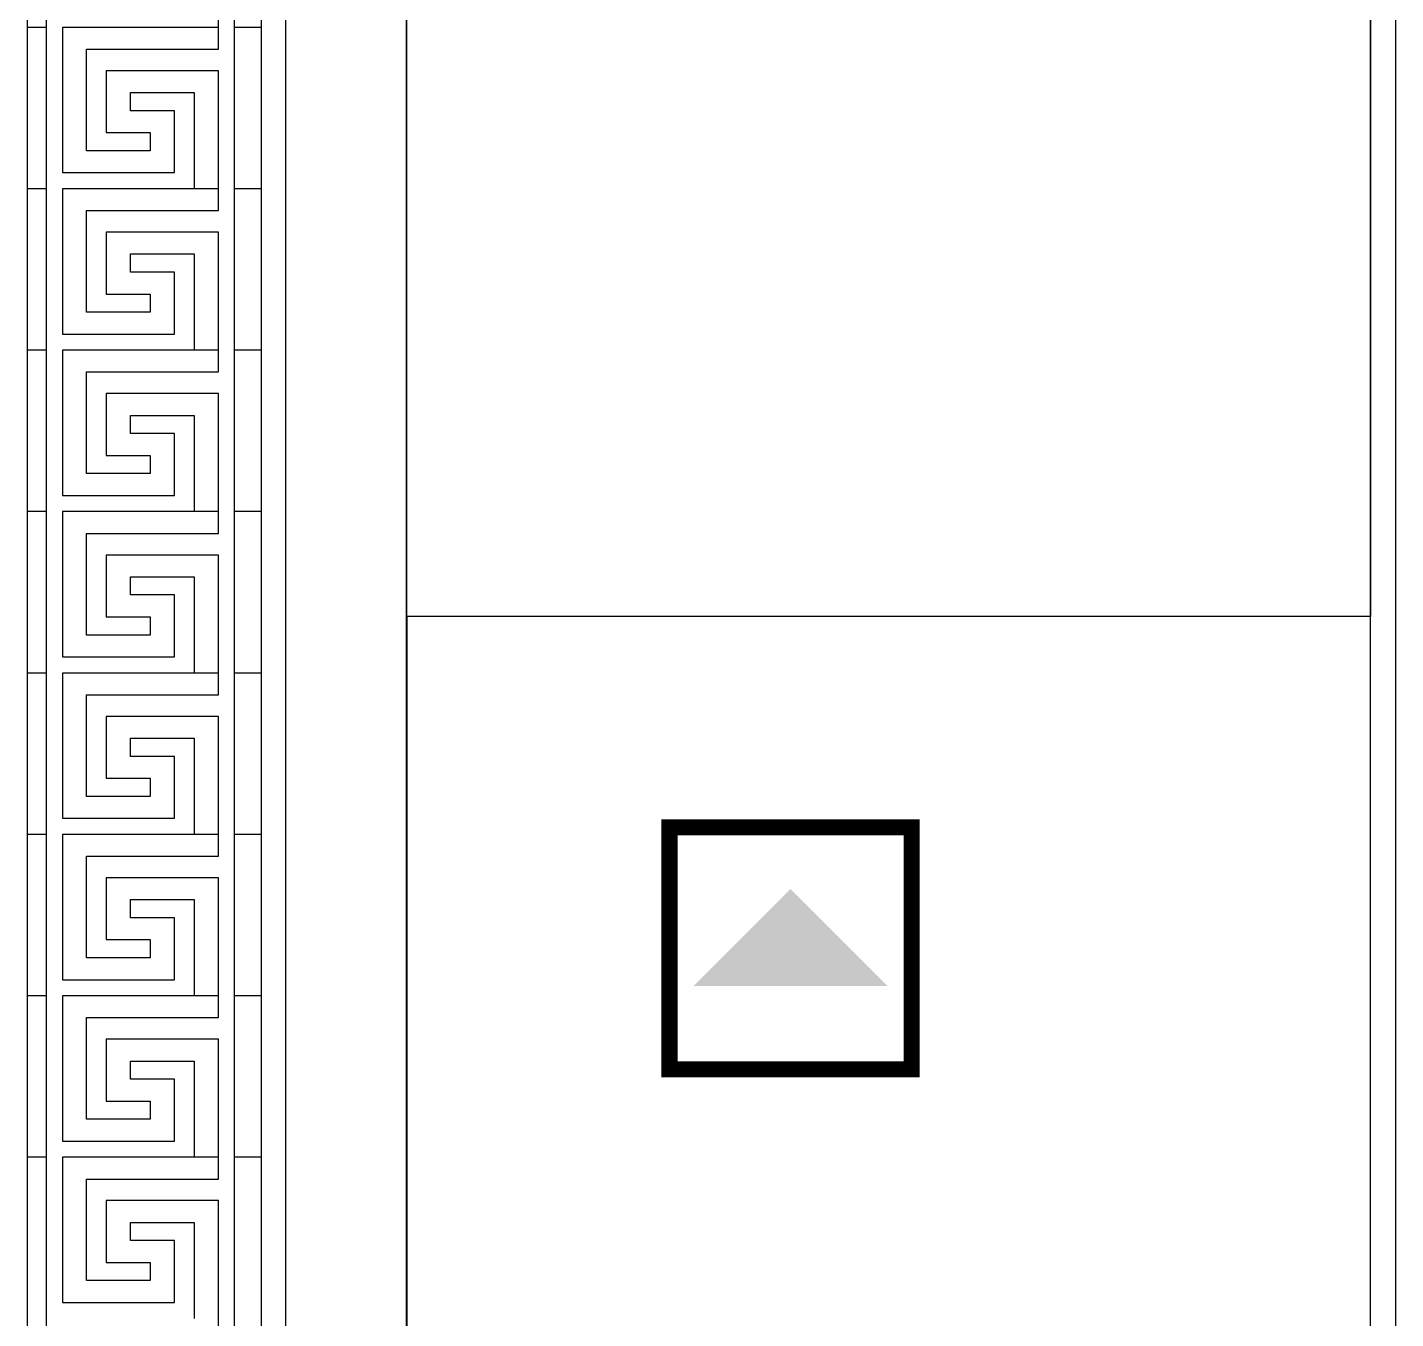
# Model space of a CAD drawing. Extents: x 1188826 to 1909461, y 608442 to 1651179.
# Drawn here: x 1659064 to 1660759, y 1030943 to 1032543 of the extents above; entities that cross this region are included whole.
import ezdxf

# ---------------------------------------------------------------- set-up
doc = ezdxf.new("R2010")
doc.units = 0
doc.header["$LTSCALE"] = 1000
doc.header["$MEASUREMENT"] = 0
doc.layers.add('WALL', color=9, linetype='Continuous', lineweight=40)
doc.layers.add('填充', color=251, linetype='Continuous', lineweight=5)
doc.layers.add('窗', color=4, linetype='Continuous')
doc.layers.add('立面线', color=40, linetype='Continuous')

# ---------------------------------------------------------------- blocks, each defined once
blk = doc.blocks.new('EHYTERHT5EHTER')
at = {"layer": '窗', "ltscale": 3}
for points in [[(76049.2, -228180.6), (77243.1, -228180.6), (77243.1, -229980.6), (76049.2, -229980.6)], [(77243.1, -229980.6), (76049.2, -229980.6), (76049.2, -231660.6), (77243.1, -231660.6)]]:
    blk.add_lwpolyline(points, close=True, dxfattribs=at)
blk = doc.blocks.new('fewfrewfref')
at = {"layer": 'WALL'}
blk.add_hatch(color=1, dxfattribs=at).paths.add_polyline_path([(367770.28, 261681.83), (367710.28, 261621.83), (367830.28, 261621.83)])
at = {"layer": 'WALL', "color": 1, "const_width": 10}
blk.add_lwpolyline([(367695.28, 261570.08), (367695.28, 261720.08), (367845.28, 261720.08), (367845.28, 261570.08)], close=True, dxfattribs=at)

msp = doc.modelspace()

# ---------------------------------------------------------------- linework, layer by layer
at = {"layer": '立面线'}
for p, q in [((1659063.7, 1029463.4), (1659063.7, 1034033.4)), ((1659087, 1033743.4), (1659087, 1028543.4)), ((1659320.3, 1028543.4), (1659320.3, 1033743.4)), ((1659353.7, 1028543.4), (1659353.7, 1033743.4)), ((1659383.7, 1028513.4), (1659383.7, 1033713.4)), ((1659533.6, 1028413.4), (1659533.6, 1033613.4)), ((1659300.3, 1032516.4), (1659300.3, 1032689.6)), ((1660727.7, 1028413.4), (1660727.7, 1032663.4)), ((1660758.9, 1032633.4), (1660758.9, 1028443.4)), ((1659087, 1032543.4), (1659063.7, 1032543.4)), ((1659107, 1032543.4), (1659107, 1032363.4)), ((1659300.3, 1032543.4), (1659107, 1032543.4)), ((1659353.7, 1032543.4), (1659320.3, 1032543.4)), ((1659137, 1032390.5), (1659137, 1032516.4)), ((1659137, 1032516.4), (1659300.3, 1032516.4)), ((1659300.3, 1032489.6), (1659161.5, 1032489.6)), ((1659161.5, 1032489.6), (1659161.5, 1032413)), ((1659300.3, 1032316.4), (1659300.3, 1032489.6)), ((1659191.4, 1032440.1), (1659191.4, 1032462.6)), ((1659191.4, 1032462.6), (1659270.3, 1032462.6)), ((1659270.3, 1032462.6), (1659270.3, 1032343.4)), ((1659245.9, 1032440.1), (1659191.4, 1032440.1)), ((1659245.9, 1032363.4), (1659245.9, 1032440.1)), ((1659161.5, 1032413), (1659215.9, 1032413)), ((1659215.9, 1032413), (1659215.9, 1032390.5)), ((1659215.9, 1032390.5), (1659137, 1032390.5)), ((1659107, 1032363.4), (1659245.9, 1032363.4)), ((1659087, 1032343.4), (1659063.7, 1032343.4)), ((1659107, 1032343.4), (1659107, 1032163.4)), ((1659300.3, 1032343.4), (1659107, 1032343.4)), ((1659353.7, 1032343.4), (1659320.3, 1032343.4)), ((1659137, 1032190.5), (1659137, 1032316.4)), ((1659137, 1032316.4), (1659300.3, 1032316.4)), ((1659300.3, 1032289.6), (1659161.5, 1032289.6)), ((1659161.5, 1032289.6), (1659161.5, 1032213)), ((1659300.3, 1032116.4), (1659300.3, 1032289.6)), ((1659191.4, 1032240.1), (1659191.4, 1032262.6)), ((1659191.4, 1032262.6), (1659270.3, 1032262.6)), ((1659270.3, 1032262.6), (1659270.3, 1032143.4)), ((1659245.9, 1032240.1), (1659191.4, 1032240.1)), ((1659245.9, 1032163.4), (1659245.9, 1032240.1)), ((1659161.5, 1032213), (1659215.9, 1032213)), ((1659215.9, 1032213), (1659215.9, 1032190.5)), ((1659215.9, 1032190.5), (1659137, 1032190.5)), ((1659107, 1032163.4), (1659245.9, 1032163.4)), ((1659087, 1032143.4), (1659063.7, 1032143.4)), ((1659107, 1032143.4), (1659107, 1031963.4)), ((1659300.3, 1032143.4), (1659107, 1032143.4)), ((1659353.7, 1032143.4), (1659320.3, 1032143.4)), ((1659137, 1031990.5), (1659137, 1032116.4)), ((1659137, 1032116.4), (1659300.3, 1032116.4)), ((1659300.3, 1032089.6), (1659161.5, 1032089.6)), ((1659161.5, 1032089.6), (1659161.5, 1032013)), ((1659300.3, 1031916.4), (1659300.3, 1032089.6)), ((1659191.4, 1032040.1), (1659191.4, 1032062.6)), ((1659191.4, 1032062.6), (1659270.3, 1032062.6)), ((1659270.3, 1032062.6), (1659270.3, 1031943.4)), ((1659245.9, 1032040.1), (1659191.4, 1032040.1)), ((1659245.9, 1031963.4), (1659245.9, 1032040.1)), ((1659161.5, 1032013), (1659215.9, 1032013)), ((1659215.9, 1032013), (1659215.9, 1031990.5)), ((1659215.9, 1031990.5), (1659137, 1031990.5)), ((1659107, 1031963.4), (1659245.9, 1031963.4)), ((1659087, 1031943.4), (1659063.7, 1031943.4)), ((1659107, 1031943.4), (1659107, 1031763.4)), ((1659300.3, 1031943.4), (1659107, 1031943.4)), ((1659353.7, 1031943.4), (1659320.3, 1031943.4)), ((1659137, 1031790.5), (1659137, 1031916.4)), ((1659137, 1031916.4), (1659300.3, 1031916.4)), ((1659300.3, 1031889.6), (1659161.5, 1031889.6)), ((1659161.5, 1031889.6), (1659161.5, 1031813)), ((1659300.3, 1031716.4), (1659300.3, 1031889.6)), ((1659191.4, 1031840.1), (1659191.4, 1031862.6)), ((1659191.4, 1031862.6), (1659270.3, 1031862.6)), ((1659270.3, 1031862.6), (1659270.3, 1031743.4)), ((1659245.9, 1031840.1), (1659191.4, 1031840.1)), ((1659245.9, 1031763.4), (1659245.9, 1031840.1)), ((1659161.5, 1031813), (1659215.9, 1031813)), ((1659215.9, 1031813), (1659215.9, 1031790.5)), ((1660727.7, 1031813.4), (1659533.6, 1031813.4)), ((1659215.9, 1031790.5), (1659137, 1031790.5)), ((1659107, 1031763.4), (1659245.9, 1031763.4)), ((1659087, 1031743.4), (1659063.7, 1031743.4)), ((1659107, 1031743.4), (1659107, 1031563.4)), ((1659300.3, 1031743.4), (1659107, 1031743.4)), ((1659353.7, 1031743.4), (1659320.3, 1031743.4)), ((1659137, 1031590.5), (1659137, 1031716.4)), ((1659137, 1031716.4), (1659300.3, 1031716.4)), ((1659300.3, 1031689.6), (1659161.5, 1031689.6)), ((1659161.5, 1031689.6), (1659161.5, 1031613)), ((1659300.3, 1031516.4), (1659300.3, 1031689.6)), ((1659191.4, 1031640.1), (1659191.4, 1031662.6)), ((1659191.4, 1031662.6), (1659270.3, 1031662.6)), ((1659270.3, 1031662.6), (1659270.3, 1031543.4)), ((1659245.9, 1031640.1), (1659191.4, 1031640.1)), ((1659245.9, 1031563.4), (1659245.9, 1031640.1)), ((1659161.5, 1031613), (1659215.9, 1031613)), ((1659215.9, 1031613), (1659215.9, 1031590.5)), ((1659215.9, 1031590.5), (1659137, 1031590.5)), ((1659107, 1031563.4), (1659245.9, 1031563.4)), ((1659087, 1031543.4), (1659063.7, 1031543.4)), ((1659107, 1031543.4), (1659107, 1031363.4)), ((1659300.3, 1031543.4), (1659107, 1031543.4)), ((1659353.7, 1031543.4), (1659320.3, 1031543.4)), ((1659137, 1031390.5), (1659137, 1031516.4)), ((1659137, 1031516.4), (1659300.3, 1031516.4)), ((1659300.3, 1031489.6), (1659161.5, 1031489.6)), ((1659161.5, 1031489.6), (1659161.5, 1031413)), ((1659300.3, 1031316.4), (1659300.3, 1031489.6)), ((1659191.4, 1031440.1), (1659191.4, 1031462.6)), ((1659191.4, 1031462.6), (1659270.3, 1031462.6)), ((1659270.3, 1031462.6), (1659270.3, 1031343.4)), ((1659245.9, 1031440.1), (1659191.4, 1031440.1)), ((1659245.9, 1031363.4), (1659245.9, 1031440.1)), ((1659161.5, 1031413), (1659215.9, 1031413)), ((1659215.9, 1031413), (1659215.9, 1031390.5)), ((1659215.9, 1031390.5), (1659137, 1031390.5)), ((1659107, 1031363.4), (1659245.9, 1031363.4)), ((1659087, 1031343.4), (1659063.7, 1031343.4)), ((1659107, 1031343.4), (1659107, 1031163.4)), ((1659300.3, 1031343.4), (1659107, 1031343.4)), ((1659353.7, 1031343.4), (1659320.3, 1031343.4)), ((1659137, 1031190.5), (1659137, 1031316.4)), ((1659137, 1031316.4), (1659300.3, 1031316.4)), ((1659300.3, 1031289.6), (1659161.5, 1031289.6)), ((1659161.5, 1031289.6), (1659161.5, 1031213)), ((1659300.3, 1031116.4), (1659300.3, 1031289.6)), ((1659191.4, 1031240.1), (1659191.4, 1031262.6)), ((1659191.4, 1031262.6), (1659270.3, 1031262.6)), ((1659270.3, 1031262.6), (1659270.3, 1031143.4)), ((1659245.9, 1031240.1), (1659191.4, 1031240.1)), ((1659245.9, 1031163.4), (1659245.9, 1031240.1)), ((1659161.5, 1031213), (1659215.9, 1031213)), ((1659215.9, 1031213), (1659215.9, 1031190.5)), ((1659215.9, 1031190.5), (1659137, 1031190.5)), ((1659107, 1031163.4), (1659245.9, 1031163.4)), ((1659087, 1031143.4), (1659063.7, 1031143.4)), ((1659107, 1031143.4), (1659107, 1030963.4)), ((1659300.3, 1031143.4), (1659107, 1031143.4)), ((1659353.7, 1031143.4), (1659320.3, 1031143.4)), ((1659137, 1030990.5), (1659137, 1031116.4)), ((1659137, 1031116.4), (1659300.3, 1031116.4)), ((1659300.3, 1031089.6), (1659161.5, 1031089.6)), ((1659161.5, 1031089.6), (1659161.5, 1031013)), ((1659300.3, 1030916.4), (1659300.3, 1031089.6)), ((1659191.4, 1031040.1), (1659191.4, 1031062.6)), ((1659191.4, 1031062.6), (1659270.3, 1031062.6)), ((1659270.3, 1031062.6), (1659270.3, 1030943.4)), ((1659245.9, 1031040.1), (1659191.4, 1031040.1)), ((1659245.9, 1030963.4), (1659245.9, 1031040.1)), ((1659161.5, 1031013), (1659215.9, 1031013)), ((1659215.9, 1031013), (1659215.9, 1030990.5)), ((1659215.9, 1030990.5), (1659137, 1030990.5)), ((1659107, 1030963.4), (1659245.9, 1030963.4))]:
    msp.add_line(p, q, dxfattribs=at)

# ---------------------------------------------------------------- block references
at = {"layer": '填充', "xscale": 2, "yscale": 2, "zscale": 2}
msp.add_blockref('fewfrewfref', (924468.6, 508112.1), dxfattribs=at)
at = {"layer": '窗'}
msp.add_blockref('EHYTERHT5EHTER', (1583484.5, 1261794), dxfattribs=at)

doc.saveas('drawing.dxf')
